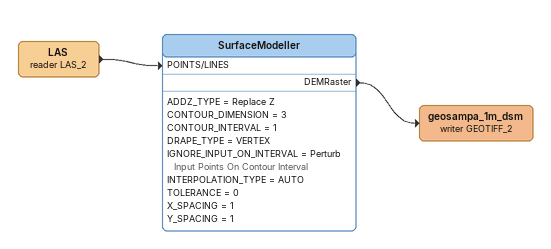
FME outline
LAS (reader LAS_2)
    -> SurfaceModeller [POINTS/LINES]
SurfaceModeller
    ADDZ_TYPE = Replace Z
    CONTOUR_DIMENSION = 3
    CONTOUR_INTERVAL = 1
    DRAPE_TYPE = VERTEX
    IGNORE_INPUT_ON_INTERVAL = Perturb Input Points On Contour Interval
    INTERPOLATION_TYPE = AUTO
    TOLERANCE = 0
    X_SPACING = 1
    Y_SPACING = 1
    DEMRaster -> geosampa_1m_dsm (writer GEOTIFF_2)
geosampa_1m_dsm (writer GEOTIFF_2)
